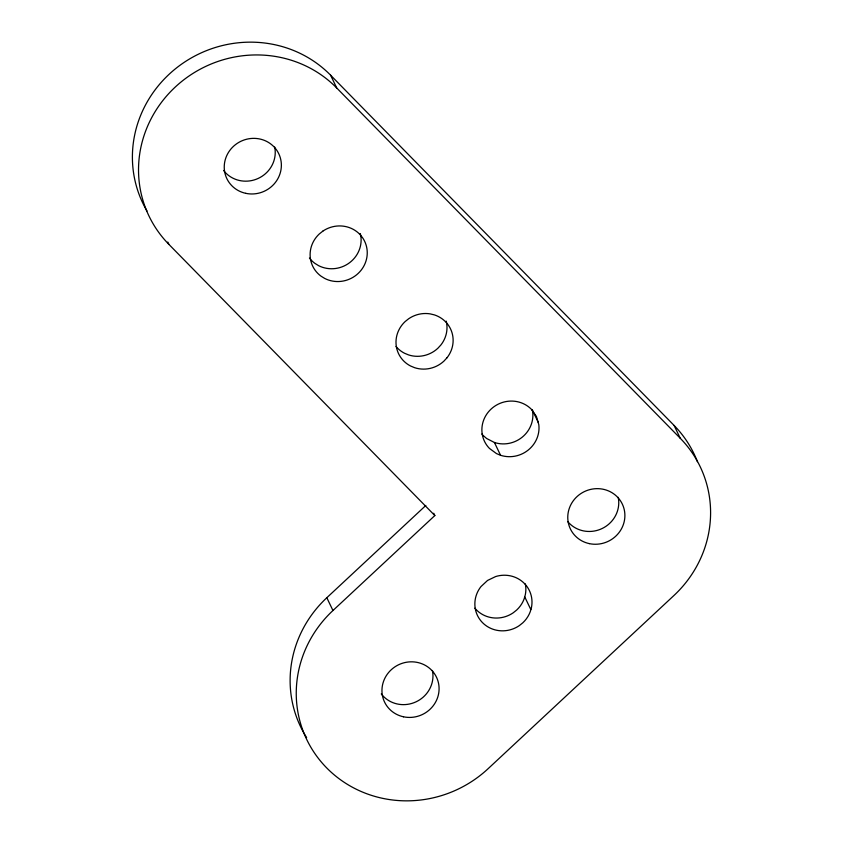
<?xml version="1.0" encoding="UTF-8"?>
<svg xmlns="http://www.w3.org/2000/svg" width="843" height="843" viewBox="0 0 843 843"><rect width="100%" height="100%" fill="white"/><g stroke="black" fill="none" stroke-linecap="round" stroke-linejoin="round"><path stroke-width="1.26" d="M306.631 737.583A115.164 110.307 -25.6 0 1 326.821 597.729L425.831 505.463M146.967 210.961A115.164 110.307 -25.6 0 1 179.506 65.638A115.164 110.307 -25.6 0 1 330.582 75.175L674.115 425.462L680.238 438.255A115.164 110.307 -25.6 0 1 673.894 595.548L488.086 768.721A115.164 110.307 -25.6 0 1 326.61 767.825A115.164 110.307 -25.6 0 1 332.953 610.522L434.84 515.558L433.734 513.239M500.563 455.283L496.485 453.587L489.467 448.434A28.788 27.577 -25.6 0 1 491.058 409.108A28.788 27.577 -25.6 0 1 531.427 409.329L536.39 416.4L538.814 424.693A28.788 27.577 -25.6 0 1 500.563 455.283L494.43 442.491L486.632 438.497L483.334 435.641A28.788 27.577 -25.6 0 1 481.88 434.029M330.582 75.175L336.715 87.967L680.238 438.255M167.778 242.046L168.885 244.375L434.84 515.558M538.392 422.606L532.26 409.814L532.692 411.9A28.788 27.577 -25.6 0 1 494.43 442.491M524.715 596.823L530.848 609.615M326.821 597.729L332.953 610.522M168.885 244.375A115.164 110.307 -25.6 0 1 175.228 87.071A115.164 110.307 -25.6 0 1 336.715 87.967M360.33 233.553A28.788 27.577 -25.6 0 1 349.803 262.542A28.788 27.577 -25.6 0 1 318.591 265.65L314.871 263.353A28.788 27.577 -25.6 0 1 309.444 258.042M274.692 147.04A28.788 27.577 -25.6 0 1 258.116 178.463A28.788 27.577 -25.6 0 1 223.564 170.465M446.21 321.12A28.788 27.577 -25.6 0 1 440.868 344.998L437.833 348.296A28.788 27.577 -25.6 0 1 408.549 354.914L404.482 353.228A28.788 27.577 -25.6 0 1 395.999 346.462M618.214 497.328A28.788 27.577 -25.6 0 1 602.155 528.508A28.788 27.577 -25.6 0 1 567.76 521.606M432.417 670.491A28.788 27.577 -25.6 0 1 415.841 701.924A28.788 27.577 -25.6 0 1 381.278 693.915M525.315 583.904A28.788 27.577 -25.6 0 1 525.315 594.758L524.104 598.994A28.788 27.577 -25.6 0 1 516.685 610.026L513.166 612.84A28.788 27.577 -25.6 0 1 474.862 608.182M674.115 425.462A115.164 110.307 -25.6 0 1 697.414 461.679M531.448 607.54L530.226 611.776A28.788 27.577 -25.6 0 1 522.818 622.808L519.299 625.622A28.788 27.577 -25.6 0 1 482.449 622.587A28.788 27.577 -25.6 0 1 480.984 586.57L487.549 580.448L495.673 576.538A28.788 27.577 -25.6 0 1 531.448 607.54M447.001 357.78L443.955 361.089A28.788 27.577 -25.6 0 1 414.672 367.706L410.604 366.02A28.788 27.577 -25.6 0 1 405.167 321.541L408.697 318.728A28.788 27.577 -25.6 0 1 430.141 313.87L434.451 314.913A28.788 27.577 -25.6 0 1 447.001 357.78M322.806 231.151L319.286 233.964A28.788 27.577 -25.6 0 0 320.993 276.146L324.724 278.443A28.788 27.577 -25.6 0 0 359.666 271.92A28.788 27.577 -25.6 0 0 362.437 237.526L359.666 234.185A28.788 27.577 -25.6 0 0 322.806 231.151M245.766 193.332A28.788 27.577 -25.6 0 0 280.298 157.725A28.788 27.577 -25.6 0 0 232.341 147.441A28.788 27.577 -25.6 0 0 245.766 193.332M589.299 543.619A28.788 27.577 -25.6 0 0 623.82 508.013A28.788 27.577 -25.6 0 0 575.864 497.728A28.788 27.577 -25.6 0 0 589.299 543.619M403.491 716.792A28.788 27.577 -25.6 0 0 438.012 681.176A28.788 27.577 -25.6 0 0 390.056 670.902A28.788 27.577 -25.6 0 0 403.491 716.792"/></g></svg>
